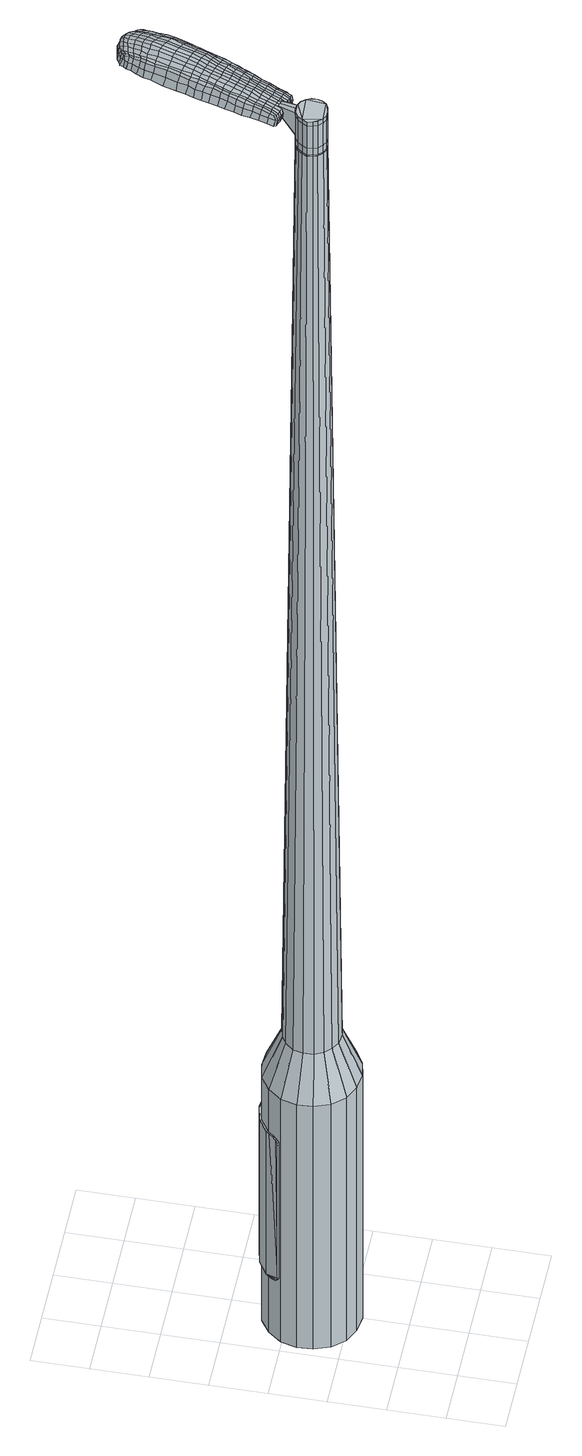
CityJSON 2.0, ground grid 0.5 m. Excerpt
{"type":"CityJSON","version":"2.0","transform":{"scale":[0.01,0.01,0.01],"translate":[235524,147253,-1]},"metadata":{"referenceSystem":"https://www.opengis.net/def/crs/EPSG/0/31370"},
"CityObjects":{
"object1":{"type":"GenericCityObject","attributes":{"cluster":423,"mean_distance_to_centroid":0.222,"new_centroid_x":235524.5,"new_centroid_y":147254.3,"mean_distance_to_camera":9.65,"H1":10.55,"H2":11.18,"Z_final":113.8,"cluster2":-1,"proj_x":235531.31,"proj_y":147256.39,"id_line":52568,"bearing_l":162.92,"distance":7.12,"orientation":"right","G_obj":72.92},"geometry":[{"type":"MultiSurface","lod":"2","boundaries":[[[0,1,2,3]],[[1,4,5,2]],[[4,6,7,5]],[[6,8,9,7]],[[8,10,11,9]],[[10,12,13,11]],[[12,14,15,13]],[[14,16,17,15]],[[16,18,19,17]],[[18,20,21,19]],[[20,22,23,21]],[[22,24,25,23]],[[24,26,27,25]],[[26,28,29,27]],[[28,30,31,29]],[[30,32,33,31]],[[32,34,35,33]],[[34,0,3,35]],[[36,37,38,39]],[[38,40,41,42]],[[41,43,42]],[[42,44,45,46]],[[45,47,46]],[[46,48,49,50]],[[49,51,50]],[[42,46,50,38]],[[50,52,39,38]],[[53,36,39]],[[2,5,7,35]],[[7,9,11,15]],[[11,13,15]],[[15,17,19,23]],[[19,21,23]],[[23,25,27,31]],[[27,29,31]],[[15,23,31,7]],[[31,33,35,7]],[[3,2,35]],[[1,0,54,55]],[[0,34,56,54]],[[34,32,57,56]],[[32,30,58,57]],[[30,28,59,58]],[[28,26,60,59]],[[26,24,61,60]],[[24,22,62,61]],[[22,20,63,62]],[[20,18,64,63]],[[18,16,65,64]],[[16,14,66,65]],[[14,12,67,66]],[[12,10,68,67]],[[10,8,69,68]],[[8,6,70,69]],[[6,4,71,70]],[[4,1,55,71]],[[55,54,72,73]],[[54,56,74,72]],[[56,57,75,74]],[[57,58,76,75]],[[58,59,77,76]],[[59,60,78,77]],[[60,61,79,78]],[[61,62,80,79]],[[62,63,81,80]],[[63,64,82,81]],[[64,65,83,82]],[[65,66,84,83]],[[66,67,85,84]],[[67,68,86,85]],[[68,69,87,86]],[[69,70,88,87]],[[70,71,89,88]],[[71,55,73,89]],[[90,91,92,93]],[[94,95,91,90]],[[96,97,95,94]],[[76,98,97,96]],[[77,99,98,76]],[[100,101,99,77]],[[79,102,101,100]],[[103,104,102,79]],[[105,106,104,103]],[[107,108,106,105]],[[83,109,108,107]],[[84,110,109,83]],[[111,112,110,84]],[[113,114,112,111]],[[115,116,114,113]],[[117,118,116,115]],[[89,119,118,117]],[[93,92,119,89]],[[120,121,122,123]],[[124,120,123,125]],[[126,124,125,127]],[[128,126,127,129]],[[130,128,129,131]],[[132,130,131,133]],[[134,132,133,135]],[[136,134,135,137]],[[138,136,137,139]],[[140,138,139,141]],[[142,140,141,143]],[[144,142,143,145]],[[146,144,145,147]],[[148,146,147,149]],[[150,148,149,151]],[[152,150,151,153]],[[73,72,90,93]],[[72,74,94,90]],[[74,75,96,94]],[[75,76,96]],[[78,100,77]],[[78,79,100]],[[80,103,79]],[[80,81,105,103]],[[81,82,107,105]],[[82,83,107]],[[85,111,84]],[[85,86,113,111]],[[86,87,115,113]],[[87,88,117,115]],[[88,89,117]],[[73,93,89]],[[154,155,92,91]],[[155,119,92]],[[156,118,119]],[[156,157,116,118]],[[157,158,114,116]],[[158,159,112,114]],[[159,110,112]],[[160,108,109]],[[160,161,106,108]],[[161,162,104,106]],[[162,102,104]],[[163,101,102]],[[163,99,101]],[[164,97,98]],[[164,165,95,97]],[[165,154,91,95]],[[39,52,152,166]],[[155,154,167,153]],[[53,39,166,121]],[[154,165,122,167]],[[36,53,121,120]],[[165,164,123,122]],[[37,36,120,124]],[[164,98,125,123]],[[38,37,124,126]],[[98,99,127,125]],[[40,38,126,128]],[[99,163,129,127]],[[41,40,128,130]],[[163,102,131,129]],[[43,41,130,132]],[[102,162,133,131]],[[42,43,132,134]],[[162,161,135,133]],[[44,42,134,136]],[[161,160,137,135]],[[45,44,136,138]],[[160,109,139,137]],[[47,45,138,140]],[[109,110,141,139]],[[46,47,140,142]],[[110,159,143,141]],[[48,46,142,144]],[[159,158,145,143]],[[49,48,144,146]],[[158,157,147,145]],[[51,49,146,148]],[[157,156,149,147]],[[50,51,148,150]],[[156,119,151,149]],[[52,50,150,152]],[[119,155,153,151]],[[152,153,168,169]],[[153,167,170,168]],[[167,122,171,170]],[[122,121,172,171]],[[121,166,173,172]],[[166,152,169,173]],[[174,175,176,177]],[[178,174,177,179]],[[174,178,180,181]],[[175,174,181,182]],[[183,184,185,186]],[[187,183,186,188]],[[183,187,189,190]],[[184,183,190,191]],[[192,193,194,195]],[[196,192,195,197]],[[192,196,198,199]],[[193,192,199,200]],[[201,202,203,204]],[[205,201,204,206]],[[201,205,207,208]],[[202,201,208,209]],[[210,211,212,213]],[[214,210,213,215]],[[210,214,216,217]],[[211,210,217,218]],[[219,220,221,222]],[[223,219,222,224]],[[219,223,225,226]],[[220,219,226,227]],[[228,229,230,231]],[[220,228,231,221]],[[228,220,227,232]],[[229,228,232,233]],[[234,235,236,237]],[[229,234,237,230]],[[234,229,233,238]],[[235,234,238,239]],[[240,178,179,241]],[[235,240,241,236]],[[240,235,239,242]],[[178,240,242,180]],[[243,244,245,246]],[[247,243,246,248]],[[243,247,249,250]],[[244,243,250,251]],[[252,253,254,255]],[[244,252,255,245]],[[252,244,251,256]],[[253,252,256,257]],[[258,259,260,261]],[[253,258,261,254]],[[258,253,257,262]],[[259,258,262,263]],[[264,265,266,267]],[[259,264,267,260]],[[264,259,263,268]],[[265,264,268,269]],[[270,175,182,271]],[[265,270,271,266]],[[270,265,269,272]],[[175,270,272,176]],[[273,274,275,276]],[[277,273,276,278]],[[273,277,279,280]],[[274,273,280,281]],[[282,283,284,285]],[[274,282,285,275]],[[282,274,281,286]],[[283,282,286,287]],[[288,289,290,291]],[[283,288,291,284]],[[288,283,287,292]],[[289,288,292,293]],[[294,187,188,295]],[[289,294,295,290]],[[294,289,293,296]],[[187,294,296,189]],[[297,298,299,300]],[[301,297,300,302]],[[297,301,303,304]],[[298,297,304,305]],[[306,307,308,309]],[[298,306,309,299]],[[306,298,305,310]],[[307,306,310,311]],[[312,313,314,315]],[[307,312,315,308]],[[312,307,311,316]],[[313,312,316,317]],[[318,319,320,321]],[[313,318,321,314]],[[318,313,317,322]],[[319,318,322,323]],[[324,184,191,325]],[[319,324,325,320]],[[324,319,323,326]],[[184,324,326,185]],[[327,213,212,328]],[[329,327,328,330]],[[327,329,331,332]],[[213,327,332,215]],[[333,329,330,334]],[[335,333,334,336]],[[333,335,337,338]],[[329,333,338,331]],[[339,335,336,340]],[[341,339,340,342]],[[339,341,343,344]],[[335,339,344,337]],[[345,341,342,346]],[[347,345,346,348]],[[345,347,349,350]],[[341,345,350,343]],[[351,347,348,352]],[[202,351,352,203]],[[351,202,209,353]],[[347,351,353,349]],[[354,355,200,199]],[[356,354,199,198]],[[354,356,357,358]],[[355,354,358,359]],[[360,361,359,358]],[[362,360,358,357]],[[360,362,363,364]],[[361,360,364,365]],[[366,367,365,364]],[[368,366,364,363]],[[366,368,369,370]],[[367,366,370,371]],[[372,373,371,370]],[[374,372,370,369]],[[372,374,207,205]],[[373,372,205,206]],[[375,376,377,378]],[[277,375,378,279]],[[375,277,278,379]],[[376,375,379,380]],[[381,196,197,382]],[[376,381,382,377]],[[381,376,380,383]],[[196,381,383,198]],[[384,385,386,387]],[[223,384,387,225]],[[384,223,224,388]],[[385,384,388,389]],[[390,391,392,393]],[[385,390,393,386]],[[390,385,389,394]],[[391,390,394,395]],[[396,193,200,397]],[[391,396,397,392]],[[396,391,395,398]],[[193,396,398,194]],[[399,400,401,402]],[[181,399,402,182]],[[399,181,180,403]],[[400,399,403,404]],[[405,406,407,408]],[[400,405,408,401]],[[405,400,404,409]],[[406,405,409,410]],[[411,204,203,412]],[[406,411,412,407]],[[411,406,410,413]],[[204,411,413,206]],[[414,415,416,417]],[[186,414,417,188]],[[414,186,185,418]],[[415,414,418,419]],[[420,208,207,421]],[[415,420,421,416]],[[420,415,419,422]],[[208,420,422,209]],[[423,424,425,426]],[[301,423,426,303]],[[423,301,302,427]],[[424,423,427,428]],[[429,214,215,430]],[[424,429,430,425]],[[429,424,428,431]],[[214,429,431,216]],[[432,433,434,435]],[[247,432,435,249]],[[432,247,248,436]],[[433,432,436,437]],[[438,439,440,441]],[[433,438,441,434]],[[438,433,437,442]],[[439,438,442,443]],[[444,211,218,445]],[[439,444,445,440]],[[444,439,443,446]],[[211,444,446,212]],[[447,448,437,436]],[[246,447,436,248]],[[447,246,245,449]],[[448,447,449,450]],[[451,452,443,442]],[[448,451,442,437]],[[451,448,450,453]],[[452,451,453,454]],[[455,328,212,446]],[[452,455,446,443]],[[455,452,454,456]],[[328,455,456,330]],[[457,458,459,460]],[[304,457,460,305]],[[457,304,303,426]],[[458,457,426,425]],[[461,332,331,462]],[[458,461,462,459]],[[461,458,425,430]],[[332,461,430,215]],[[463,464,450,449]],[[255,463,449,245]],[[463,255,254,465]],[[464,463,465,466]],[[467,468,454,453]],[[464,467,453,450]],[[467,464,466,469]],[[468,467,469,470]],[[471,334,330,456]],[[468,471,456,454]],[[471,468,470,472]],[[334,471,472,336]],[[473,474,475,476]],[[310,473,476,311]],[[473,310,305,460]],[[474,473,460,459]],[[477,338,337,478]],[[474,477,478,475]],[[477,474,459,462]],[[338,477,462,331]],[[479,480,466,465]],[[261,479,465,254]],[[479,261,260,481]],[[480,479,481,482]],[[483,484,470,469]],[[480,483,469,466]],[[483,480,482,485]],[[484,483,485,486]],[[487,340,336,472]],[[484,487,472,470]],[[487,484,486,488]],[[340,487,488,342]],[[489,490,491,492]],[[316,489,492,317]],[[489,316,311,476]],[[490,489,476,475]],[[493,344,343,494]],[[490,493,494,491]],[[493,490,475,478]],[[344,493,478,337]],[[495,496,482,481]],[[267,495,481,260]],[[495,267,266,497]],[[496,495,497,498]],[[499,500,486,485]],[[496,499,485,482]],[[499,496,498,501]],[[500,499,501,502]],[[503,346,342,488]],[[500,503,488,486]],[[503,500,502,504]],[[346,503,504,348]],[[505,506,507,508]],[[322,505,508,323]],[[505,322,317,492]],[[506,505,492,491]],[[509,350,349,510]],[[506,509,510,507]],[[509,506,491,494]],[[350,509,494,343]],[[511,512,498,497]],[[271,511,497,266]],[[511,271,182,402]],[[512,511,402,401]],[[513,514,502,501]],[[512,513,501,498]],[[513,512,401,408]],[[514,513,408,407]],[[515,352,348,504]],[[514,515,504,502]],[[515,514,407,412]],[[352,515,412,203]],[[516,517,419,418]],[[326,516,418,185]],[[516,326,323,508]],[[517,516,508,507]],[[518,353,209,422]],[[517,518,422,419]],[[518,517,507,510]],[[353,518,510,349]],[[519,520,380,379]],[[276,519,379,278]],[[519,276,275,521]],[[520,519,521,522]],[[523,356,198,383]],[[520,523,383,380]],[[523,520,522,524]],[[356,523,524,357]],[[525,526,527,528]],[[226,525,528,227]],[[525,226,225,387]],[[526,525,387,386]],[[529,530,531,532]],[[526,529,532,527]],[[529,526,386,393]],[[530,529,393,392]],[[533,355,359,534]],[[530,533,534,531]],[[533,530,392,397]],[[355,533,397,200]],[[535,536,522,521]],[[285,535,521,275]],[[535,285,284,537]],[[536,535,537,538]],[[539,362,357,524]],[[536,539,524,522]],[[539,536,538,540]],[[362,539,540,363]],[[541,542,543,544]],[[232,541,544,233]],[[541,232,227,528]],[[542,541,528,527]],[[545,546,547,548]],[[542,545,548,543]],[[545,542,527,532]],[[546,545,532,531]],[[549,361,365,550]],[[546,549,550,547]],[[549,546,531,534]],[[361,549,534,359]],[[551,552,538,537]],[[291,551,537,284]],[[551,291,290,553]],[[552,551,553,554]],[[555,368,363,540]],[[552,555,540,538]],[[555,552,554,556]],[[368,555,556,369]],[[557,558,559,560]],[[238,557,560,239]],[[557,238,233,544]],[[558,557,544,543]],[[561,562,563,564]],[[558,561,564,559]],[[561,558,543,548]],[[562,561,548,547]],[[565,367,371,566]],[[562,565,566,563]],[[565,562,547,550]],[[367,565,550,365]],[[567,568,554,553]],[[295,567,553,290]],[[567,295,188,417]],[[568,567,417,416]],[[569,374,369,556]],[[568,569,556,554]],[[569,568,416,421]],[[374,569,421,207]],[[570,571,404,403]],[[242,570,403,180]],[[570,242,239,560]],[[571,570,560,559]],[[572,573,410,409]],[[571,572,409,404]],[[572,571,559,564]],[[573,572,564,563]],[[574,373,206,413]],[[573,574,413,410]],[[574,573,563,566]],[[373,574,566,371]],[[575,576,577,578]],[[578,577,579,580]],[[581,579,577,582]],[[582,577,576,583]],[[584,585,586,587]],[[587,586,588,589]],[[590,588,586,591]],[[591,586,585,592]],[[593,594,595,596]],[[596,595,597,598]],[[599,597,595,600]],[[600,595,594,601]],[[602,603,604,605]],[[605,604,606,607]],[[608,606,604,609]],[[609,604,603,610]],[[611,612,613,614]],[[614,613,615,616]],[[617,615,613,618]],[[618,613,612,619]],[[620,621,622,623]],[[623,622,624,625]],[[626,624,622,627]],[[627,622,621,628]],[[629,630,631,632]],[[632,631,621,620]],[[628,621,631,633]],[[633,631,630,634]],[[635,636,637,638]],[[638,637,630,629]],[[634,630,637,639]],[[639,637,636,640]],[[580,579,641,642]],[[642,641,636,635]],[[640,636,641,643]],[[643,641,579,581]],[[644,645,646,647]],[[647,646,648,649]],[[650,648,646,651]],[[651,646,645,652]],[[653,654,655,656]],[[656,655,645,644]],[[652,645,655,657]],[[657,655,654,658]],[[659,660,661,662]],[[662,661,654,653]],[[658,654,661,663]],[[663,661,660,664]],[[665,666,667,668]],[[668,667,660,659]],[[664,660,667,669]],[[669,667,666,670]],[[583,576,671,672]],[[672,671,666,665]],[[670,666,671,673]],[[673,671,576,575]],[[674,675,676,677]],[[677,676,678,679]],[[680,678,676,681]],[[681,676,675,682]],[[683,684,685,686]],[[686,685,675,674]],[[682,675,685,687]],[[687,685,684,688]],[[689,690,691,692]],[[692,691,684,683]],[[688,684,691,693]],[[693,691,690,694]],[[589,588,695,696]],[[696,695,690,689]],[[694,690,695,697]],[[697,695,588,590]],[[698,699,700,701]],[[701,700,702,703]],[[704,702,700,705]],[[705,700,699,706]],[[707,708,709,710]],[[710,709,699,698]],[[706,699,709,711]],[[711,709,708,712]],[[713,714,715,716]],[[716,715,708,707]],[[712,708,715,717]],[[717,715,714,718]],[[719,720,721,722]],[[722,721,714,713]],[[718,714,721,723]],[[723,721,720,724]],[[592,585,725,726]],[[726,725,720,719]],[[724,720,725,727]],[[727,725,585,584]],[[611,614,728,729]],[[729,728,730,731]],[[732,730,728,172]],[[172,728,614,616]],[[731,730,733,734]],[[734,733,735,736]],[[737,735,733,738]],[[738,733,730,732]],[[736,735,739,740]],[[740,739,741,742]],[[743,741,739,744]],[[744,739,735,737]],[[742,741,745,746]],[[746,745,747,748]],[[749,747,745,750]],[[750,745,741,743]],[[748,747,751,752]],[[752,751,603,602]],[[610,603,751,753]],[[753,751,747,749]],[[601,754,755,600]],[[600,755,756,599]],[[757,756,755,758]],[[758,755,754,759]],[[759,760,761,758]],[[758,761,762,757]],[[763,762,761,764]],[[764,761,760,765]],[[765,766,767,764]],[[764,767,768,763]],[[769,768,767,770]],[[770,767,766,771]],[[771,772,773,770]],[[770,773,774,769]],[[608,774,773,606]],[[606,773,772,607]],[[775,776,777,778]],[[778,777,678,680]],[[679,678,777,779]],[[779,777,776,780]],[[598,597,781,782]],[[782,781,776,775]],[[780,776,781,783]],[[783,781,597,599]],[[784,785,786,787]],[[787,786,624,626]],[[625,624,786,788]],[[788,786,785,789]],[[790,791,792,793]],[[793,792,785,784]],[[789,785,792,794]],[[794,792,791,795]],[[601,594,796,797]],[[797,796,791,790]],[[795,791,796,798]],[[798,796,594,593]],[[799,800,801,802]],[[802,801,582,583]],[[581,582,801,803]],[[803,801,800,804]],[[805,806,807,808]],[[808,807,800,799]],[[804,800,807,809]],[[809,807,806,810]],[[602,605,811,812]],[[812,811,806,805]],[[810,806,811,813]],[[813,811,605,607]],[[814,815,816,817]],[[817,816,587,589]],[[584,587,816,818]],[[818,816,815,819]],[[608,609,820,821]],[[821,820,815,814]],[[819,815,820,822]],[[822,820,609,610]],[[823,824,702,825]],[[825,702,704]],[[703,702,826]],[[826,702,824,827]],[[616,615,828,829]],[[829,828,824,823]],[[827,824,828,830]],[[830,828,615,617]],[[831,832,833,650]],[[833,648,650]],[[649,648,833,834]],[[834,833,832,835]],[[836,837,838,839]],[[839,838,832,831]],[[835,832,838,840]],[[840,838,837,841]],[[619,612,842,843]],[[843,842,837,836]],[[841,837,842,844]],[[844,842,612,611]],[[835,845,846,834]],[[834,846,647,649]],[[644,647,846,847]],[[847,846,845,848]],[[841,849,850,840]],[[840,850,845,835]],[[848,845,850,851]],[[851,850,849,852]],[[611,729,853,844]],[[844,853,849,841]],[[852,849,853,854]],[[854,853,729,731]],[[855,856,857,858]],[[858,857,705,706]],[[704,705,857,825]],[[825,857,856,823]],[[732,172,859,860]],[[860,859,856,855]],[[823,856,859,829]],[[829,859,172,616]],[[848,861,862,847]],[[847,862,656,644]],[[653,656,862,863]],[[863,862,861,864]],[[852,865,866,851]],[[851,866,861,848]],[[864,861,866,867]],[[867,866,865,868]],[[731,734,869,854]],[[854,869,865,852]],[[868,865,869,870]],[[870,869,734,736]],[[871,872,873,874]],[[874,873,711,712]],[[706,711,873,858]],[[858,873,872,855]],[[737,738,875,876]],[[876,875,872,871]],[[855,872,875,860]],[[860,875,738,732]],[[864,877,878,863]],[[863,878,662,653]],[[659,662,878,879]],[[879,878,877,880]],[[868,881,882,867]],[[867,882,877,864]],[[880,877,882,883]],[[883,882,881,884]],[[736,740,885,870]],[[870,885,881,868]],[[884,881,885,886]],[[886,885,740,742]],[[887,888,889,890]],[[890,889,717,718]],[[712,717,889,874]],[[874,889,888,871]],[[743,744,891,892]],[[892,891,888,887]],[[871,888,891,876]],[[876,891,744,737]],[[880,893,894,879]],[[879,894,668,659]],[[665,668,894,895]],[[895,894,893,896]],[[884,897,898,883]],[[883,898,893,880]],[[896,893,898,899]],[[899,898,897,900]],[[742,746,901,886]],[[886,901,897,884]],[[900,897,901,902]],[[902,901,746,748]],[[903,904,905,906]],[[906,905,723,724]],[[718,723,905,890]],[[890,905,904,887]],[[749,750,907,908]],[[908,907,904,903]],[[887,904,907,892]],[[892,907,750,743]],[[896,909,910,895]],[[895,910,672,665]],[[583,672,910,802]],[[802,910,909,799]],[[900,911,912,899]],[[899,912,909,896]],[[799,909,912,808]],[[808,912,911,805]],[[748,752,913,902]],[[902,913,911,900]],[[805,911,913,812]],[[812,913,752,602]],[[819,914,915,818]],[[818,915,727,584]],[[724,727,915,906]],[[906,915,914,903]],[[610,753,916,822]],[[822,916,914,819]],[[903,914,916,908]],[[908,916,753,749]],[[780,917,918,779]],[[779,918,677,679]],[[674,677,918,919]],[[919,918,917,920]],[[599,756,921,783]],[[783,921,917,780]],[[920,917,921,922]],[[922,921,756,757]],[[923,924,925,926]],[[926,925,627,628]],[[626,627,925,787]],[[787,925,924,784]],[[927,928,929,930]],[[930,929,924,923]],[[784,924,929,793]],[[793,929,928,790]],[[759,754,931,932]],[[932,931,928,927]],[[790,928,931,797]],[[797,931,754,601]],[[920,933,934,919]],[[919,934,686,674]],[[683,686,934,935]],[[935,934,933,936]],[[757,762,937,922]],[[922,937,933,920]],[[936,933,937,938]],[[938,937,762,763]],[[939,940,941,942]],[[942,941,633,634]],[[628,633,941,926]],[[926,941,940,923]],[[943,944,945,946]],[[946,945,940,939]],[[923,940,945,930]],[[930,945,944,927]],[[765,760,947,948]],[[948,947,944,943]],[[927,944,947,932]],[[932,947,760,759]],[[936,949,950,935]],[[935,950,692,683]],[[689,692,950,951]],[[951,950,949,952]],[[763,768,953,938]],[[938,953,949,936]],[[952,949,953,954]],[[954,953,768,769]],[[955,956,957,958]],[[958,957,639,640]],[[634,639,957,942]],[[942,957,956,939]],[[959,960,961,962]],[[962,961,956,955]],[[939,956,961,946]],[[946,961,960,943]],[[771,766,963,964]],[[964,963,960,959]],[[943,960,963,948]],[[948,963,766,765]],[[952,965,966,951]],[[951,966,696,689]],[[589,696,966,817]],[[817,966,965,814]],[[769,774,967,954]],[[954,967,965,952]],[[814,965,967,821]],[[821,967,774,608]],[[804,968,969,803]],[[803,969,643,581]],[[640,643,969,958]],[[958,969,968,955]],[[810,970,971,809]],[[809,971,968,804]],[[955,968,971,962]],[[962,971,970,959]],[[607,772,972,813]],[[813,972,970,810]],[[959,970,972,964]],[[964,972,772,771]],[[575,578,177,176]],[[578,580,179,177]],[[590,591,190,189]],[[591,592,191,190]],[[593,596,195,194]],[[596,598,197,195]],[[617,618,217,216]],[[618,619,218,217]],[[620,623,222,221]],[[623,625,224,222]],[[629,632,231,230]],[[632,620,221,231]],[[635,638,237,236]],[[638,629,230,237]],[[580,642,241,179]],[[642,635,236,241]],[[650,651,250,249]],[[651,652,251,250]],[[652,657,256,251]],[[657,658,257,256]],[[658,663,262,257]],[[663,664,263,262]],[[664,669,268,263]],[[669,670,269,268]],[[670,673,272,269]],[[673,575,176,272]],[[680,681,280,279]],[[681,682,281,280]],[[682,687,286,281]],[[687,688,287,286]],[[688,693,292,287]],[[693,694,293,292]],[[694,697,296,293]],[[697,590,189,296]],[[698,701,300,299]],[[701,703,302,300]],[[707,710,309,308]],[[710,698,299,309]],[[713,716,315,314]],[[716,707,308,315]],[[719,722,321,320]],[[722,713,314,321]],[[592,726,325,191]],[[726,719,320,325]],[[775,778,378,377]],[[778,680,279,378]],[[598,782,382,197]],[[782,775,377,382]],[[625,788,388,224]],[[788,789,389,388]],[[789,794,394,389]],[[794,795,395,394]],[[795,798,398,395]],[[798,593,194,398]],[[703,826,427,302]],[[826,827,428,427]],[[827,830,431,428]],[[830,617,216,431]],[[831,650,435,434]],[[650,249,435]],[[836,839,441,440]],[[839,831,434,441]],[[619,843,445,218]],[[843,836,440,445]],[[973,974,975,976]],[[977,978,976,975]],[[979,980,981,982]],[[983,984,985,986]],[[974,987,988,975]],[[989,977,975,988]],[[990,979,982,991]],[[992,993,984,983]],[[987,994,995,988]],[[995,996,989,988]],[[997,990,991,998]],[[999,993,992,1000]],[[994,1001,1002,995]],[[1002,1003,996,995]],[[1004,997,998,1005]],[[1006,999,1000,1007]],[[1008,1009,1010,1011]],[[1012,1013,1009,1008]],[[1012,1014,1015,1013]],[[1014,1016,1017,1015]],[[1018,1019,1020,1021]],[[1022,1023,1019,1018]],[[1024,1025,1023,1022]],[[1026,1027,1025,1024]],[[1021,1010,1009,1018]],[[1018,1009,1013,1022]],[[1013,1015,1024,1022]],[[1015,1017,1026,1024]],[[982,981,978,977]],[[991,982,977,989]],[[996,998,991,989]],[[1003,1005,998,996]],[[983,986,980,979]],[[992,983,979,990]],[[1000,992,990,997]],[[1007,1000,997,1004]],[[984,1008,1011,985]],[[993,1012,1008,984]],[[1014,1012,993,999]],[[1016,1014,999,1006]],[[1028,1029,1030,1031]],[[1030,1032,1033,1034]],[[1030,1034,1035,1036]],[[1030,1036,1031]],[[1037,1028,1031,1038]],[[1039,1038,1031,1040]],[[1041,1040,1031]],[[1042,1030,1029,1043]],[[1044,1042,1043,1045]],[[1046,1044,1045,1047]],[[1048,1046,1047,1049]],[[1050,1048,1049,1051]],[[1051,1052,1053,1054]],[[1051,1054,1055,1056]],[[1051,1056,1057,1058]],[[1057,1059,1060,1061]],[[1057,1061,1062,1063]],[[1057,1063,1058]],[[1051,1058,1050]],[[1064,1065,1029,1028]],[[1066,1067,1032,1030]],[[1068,1069,1041,1031]],[[1065,1070,1043,1029]],[[1071,1066,1030,1042]],[[1070,1072,1045,1043]],[[1073,1071,1042,1044]],[[1072,1074,1047,1045]],[[1075,1073,1044,1046]],[[1074,1076,1049,1047]],[[1077,1075,1046,1048]],[[1076,1078,1051,1049]],[[1079,1077,1048,1050]],[[1078,1080,1052,1051]],[[1081,1082,1059,1057]],[[1083,1079,1050,1058]],[[1053,1052,1080,1084]],[[1054,1053,1084,1085]],[[1055,1054,1085,1086]],[[1056,1055,1086,1087]],[[1057,1056,1087,1081]],[[1088,1064,1028,1037]],[[1089,1088,1037,1038]],[[1090,1089,1038,1039]],[[1091,1090,1039,1040]],[[1069,1091,1040,1041]],[[1033,1032,1067,1092]],[[1060,1059,1082,1093]],[[1034,1033,1092,1094]],[[1035,1034,1094,1095]],[[1036,1035,1095,1096]],[[1031,1036,1096,1068]],[[1061,1060,1093,1097]],[[1062,1061,1097,1098]],[[1063,1062,1098,1099]],[[1058,1063,1099,1083]]]}]}
},
"vertices":[
[61,173,384],[74,166,384],[74,166,96],[61,173,96],[84,155,384],[84,155,96],[90,142,384],[90,142,96],[91,127,384],[91,127,96],[86,113,384],[86,113,96],[78,101,384],[78,101,96],[65,93,384],[65,93,96],[51,90,384],[51,90,96],[36,92,384],[36,92,96],[23,98,384],[23,98,96],[13,109,384],[13,109,96],[8,123,384],[8,123,96],[7,137,384],[7,137,96],[11,151,384],[11,151,96],[20,163,384],[20,163,96],[32,171,384],[32,171,96],[47,174,384],[47,174,96],[44,145,1524],[40,142,1524],[37,138,1524],[53,145,1524],[35,134,1524],[36,129,1524],[41,121,1524],[37,125,1524],[45,119,1524],[49,119,1524],[58,122,1524],[54,120,1524],[61,126,1524],[62,130,1524],[60,139,1524],[62,135,1524],[57,143,1524],[48,146,1524],[56,156,429],[64,152,429],[47,157,429],[39,155,429],[32,151,429],[26,144,429],[24,135,429],[24,126,429],[28,118,429],[34,112,429],[41,108,429],[50,107,429],[59,109,429],[66,114,429],[71,121,429],[74,129,429],[73,138,429],[70,146,429],[53,145,1483],[57,143,1483],[48,146,1483],[44,145,1483],[40,142,1483],[37,138,1483],[35,134,1483],[36,129,1483],[37,125,1483],[41,121,1483],[45,119,1483],[49,119,1483],[54,120,1483],[58,122,1483],[61,126,1483],[62,130,1483],[62,135,1483],[60,139,1483],[53,144,1483],[53,144,1485],[57,142,1485],[57,142,1483],[48,145,1483],[48,145,1485],[44,144,1483],[44,144,1485],[40,142,1485],[37,138,1485],[36,134,1483],[36,134,1485],[36,129,1485],[38,125,1483],[38,125,1485],[41,122,1483],[41,122,1485],[45,120,1483],[45,120,1485],[49,119,1485],[54,120,1485],[58,123,1483],[58,123,1485],[60,126,1483],[60,126,1485],[62,131,1483],[62,131,1485],[61,135,1483],[61,135,1485],[60,139,1485],[44,145,1519],[48,146,1519],[48,146,1493],[44,145,1493],[40,142,1519],[40,142,1493],[37,138,1519],[37,138,1493],[35,134,1519],[35,134,1493],[36,129,1519],[36,129,1493],[37,125,1519],[37,125,1493],[41,121,1519],[41,121,1493],[45,119,1519],[45,119,1493],[49,119,1519],[49,119,1493],[54,120,1519],[54,120,1493],[58,122,1519],[58,122,1493],[61,126,1519],[61,126,1493],[62,130,1519],[62,130,1493],[62,135,1519],[62,135,1493],[60,139,1519],[60,139,1493],[57,143,1519],[57,143,1493],[53,145,1485],[57,143,1485],[62,135,1485],[62,130,1485],[61,126,1485],[58,122,1485],[45,119,1485],[41,121,1485],[37,125,1485],[35,134,1485],[44,145,1485],[48,146,1485],[53,145,1519],[53,145,1493],[61,162,1513],[61,162,1518],[58,163,1513],[55,164,1513],[55,164,1518],[58,163,1518],[99,228,1519],[96,221,1518],[98,222,1509],[101,229,1510],[101,236,1519],[103,237,1510],[100,236,1526],[97,227,1525],[94,221,1525],[62,239,1519],[60,233,1518],[61,231,1525],[63,238,1525],[64,248,1519],[65,246,1526],[63,249,1510],[61,241,1510],[59,234,1509],[100,304,1519],[104,303,1519],[104,304,1513],[100,305,1513],[96,305,1519],[96,305,1513],[96,303,1524],[100,303,1524],[103,302,1524],[78,234,1530],[76,227,1529],[79,226,1529],[82,233,1530],[81,242,1531],[84,241,1531],[77,243,1530],[75,235,1530],[73,228,1529],[55,156,1512],[58,156,1512],[58,157,1517],[55,158,1517],[52,157,1512],[53,158,1517],[52,158,1506],[55,157,1506],[58,156,1506],[115,285,1519],[114,282,1519],[116,282,1512],[116,285,1512],[115,287,1518],[116,288,1512],[114,287,1522],[113,285,1523],[113,282,1524],[113,277,1519],[112,271,1519],[114,272,1512],[115,278,1512],[112,277,1524],[111,271,1525],[111,266,1519],[108,258,1519],[110,259,1511],[112,266,1511],[109,265,1526],[107,258,1526],[105,247,1519],[107,248,1510],[103,247,1526],[73,159,1513],[76,166,1513],[74,165,1518],[72,158,1517],[71,153,1512],[70,155,1516],[72,154,1506],[74,159,1507],[77,166,1507],[78,173,1514],[81,180,1515],[79,179,1520],[77,172,1519],[80,173,1507],[82,180,1507],[84,187,1515],[86,194,1516],[85,193,1522],[82,186,1521],[85,187,1508],[88,194,1508],[89,201,1517],[91,208,1517],[90,207,1524],[87,200,1523],[91,201,1508],[93,208,1509],[94,214,1518],[92,214,1524],[96,215,1509],[81,296,1519],[79,293,1519],[81,292,1524],[82,296,1523],[82,298,1518],[83,297,1522],[81,300,1512],[80,297,1512],[78,294,1512],[78,289,1519],[75,283,1519],[77,282,1525],[79,288,1524],[77,290,1512],[74,285,1512],[73,278,1519],[71,270,1519],[72,269,1526],[74,277,1526],[72,279,1511],[70,272,1511],[68,259,1519],[69,258,1526],[66,261,1510],[44,168,1513],[46,175,1513],[45,176,1507],[43,169,1507],[43,162,1512],[42,163,1506],[44,163,1516],[45,167,1517],[47,174,1518],[48,182,1514],[49,190,1515],[48,191,1507],[47,184,1507],[49,181,1519],[50,189,1520],[51,197,1515],[53,204,1516],[52,206,1508],[50,198,1508],[52,196,1521],[54,203,1522],[55,211,1517],[57,219,1517],[55,220,1509],[54,213,1508],[56,210,1523],[58,217,1524],[58,226,1518],[57,227,1509],[59,224,1524],[57,163,1519],[59,162,1519],[59,170,1520],[62,169,1520],[56,171,1520],[54,164,1519],[61,177,1522],[64,176,1522],[64,184,1523],[66,183,1523],[61,185,1523],[58,178,1521],[66,191,1524],[68,190,1524],[68,198,1525],[71,197,1525],[65,199,1525],[63,192,1524],[70,205,1526],[73,204,1526],[72,212,1527],[75,212,1527],[69,213,1527],[67,206,1526],[74,220,1528],[77,219,1528],[71,221,1528],[99,300,1527],[102,299,1527],[95,300,1526],[93,296,1527],[97,296,1528],[101,295,1528],[96,290,1529],[99,288,1529],[92,290,1528],[89,283,1530],[93,283,1530],[97,282,1530],[91,276,1531],[95,275,1531],[87,276,1530],[85,268,1531],[89,267,1531],[92,266,1531],[85,255,1531],[88,254,1531],[81,256,1531],[84,300,1518],[86,302,1519],[86,303,1513],[83,301,1513],[84,299,1523],[87,300,1523],[91,303,1519],[91,304,1513],[91,302,1524],[115,290,1518],[114,292,1518],[113,291,1523],[113,289,1523],[116,290,1513],[115,293,1513],[112,296,1519],[110,299,1519],[109,297,1524],[111,294,1523],[113,296,1513],[110,300,1513],[107,301,1519],[106,300,1524],[107,302,1513],[95,228,1528],[94,228,1528],[91,222,1528],[93,221,1527],[98,236,1528],[96,237,1529],[91,229,1529],[88,230,1530],[86,224,1529],[89,223,1528],[94,238,1529],[91,239,1530],[85,232,1530],[83,225,1529],[88,240,1531],[64,237,1528],[67,237,1529],[69,245,1529],[67,246,1528],[63,230,1527],[65,230,1528],[71,236,1529],[73,244,1530],[69,229,1528],[44,160,1512],[45,159,1512],[46,160,1517],[44,161,1517],[43,161,1506],[45,160,1506],[49,158,1512],[49,159,1517],[48,159,1506],[69,152,1512],[67,153,1512],[68,153,1506],[70,153,1506],[69,153,1517],[67,154,1517],[65,153,1512],[63,154,1512],[63,155,1506],[66,154,1506],[65,154,1517],[63,155,1517],[60,155,1512],[61,156,1506],[60,156,1517],[70,158,1519],[69,159,1519],[73,166,1520],[71,166,1520],[67,160,1519],[64,160,1519],[69,167,1520],[67,167,1520],[62,161,1519],[64,168,1520],[46,166,1519],[48,166,1519],[50,173,1520],[48,173,1520],[51,165,1519],[53,172,1520],[76,173,1521],[74,173,1521],[78,180,1522],[76,180,1522],[72,174,1521],[69,175,1521],[74,181,1522],[71,182,1523],[66,175,1522],[69,182,1523],[50,181,1521],[52,180,1521],[54,187,1522],[52,188,1522],[55,179,1521],[57,186,1522],[81,187,1523],[79,187,1523],[83,194,1524],[81,194,1524],[76,188,1523],[74,189,1524],[79,195,1525],[76,196,1525],[71,189,1524],[73,197,1525],[54,195,1523],[56,194,1523],[57,202,1524],[55,202,1524],[59,193,1524],[61,200,1525],[86,200,1525],[84,201,1525],[88,207,1526],[86,208,1526],[81,202,1526],[78,203,1526],[84,209,1527],[81,210,1527],[76,204,1526],[78,211,1527],[57,209,1525],[59,209,1525],[61,216,1526],[59,216,1526],[63,208,1526],[65,215,1527],[91,214,1527],[89,215,1527],[86,216,1527],[83,217,1528],[80,218,1528],[61,223,1527],[63,223,1527],[67,222,1528],[83,296,1525],[86,298,1525],[82,293,1526],[84,294,1526],[90,299,1526],[89,295,1527],[113,286,1525],[112,289,1525],[111,285,1526],[112,283,1525],[110,292,1525],[108,295,1526],[107,291,1527],[109,288,1526],[106,297,1526],[104,293,1527],[80,288,1526],[83,289,1527],[78,282,1527],[80,283,1528],[87,290,1528],[85,283,1529],[111,278,1526],[110,280,1527],[108,274,1528],[109,272,1527],[108,282,1527],[106,285,1528],[104,278,1529],[106,276,1528],[103,287,1528],[100,280,1530],[76,277,1528],[78,277,1529],[73,269,1528],[76,269,1529],[82,277,1529],[80,268,1530],[108,266,1528],[106,268,1528],[104,260,1529],[106,258,1528],[104,269,1529],[101,271,1530],[99,263,1530],[102,261,1530],[98,273,1530],[96,264,1531],[70,257,1529],[72,257,1529],[77,256,1530],[102,247,1528],[100,248,1529],[98,250,1530],[95,251,1530],[92,252,1531],[96,223,1509],[94,222,1518],[97,229,1518],[99,229,1509],[100,237,1519],[101,238,1510],[98,236,1525],[95,228,1525],[93,221,1525],[63,231,1525],[62,232,1518],[64,239,1518],[65,238,1525],[66,247,1519],[67,246,1525],[65,249,1510],[63,241,1509],[61,234,1509],[103,302,1513],[103,301,1519],[100,302,1519],[100,303,1513],[96,302,1519],[96,303,1513],[96,301,1524],[99,301,1524],[102,300,1524],[80,226,1528],[77,227,1528],[79,234,1529],[82,233,1529],[81,243,1529],[84,242,1529],[78,243,1529],[75,235,1529],[73,228,1528],[58,159,1516],[58,158,1512],[56,159,1512],[56,159,1516],[53,159,1512],[53,160,1516],[53,160,1506],[56,159,1506],[59,159,1506],[114,282,1512],[112,282,1519],[113,285,1518],[114,285,1512],[113,287,1518],[114,287,1512],[112,287,1522],[112,285,1523],[111,282,1523],[112,272,1512],[110,272,1519],[111,277,1519],[113,278,1512],[110,277,1524],[109,272,1525],[108,259,1511],[107,259,1519],[109,266,1519],[110,267,1511],[107,266,1525],[105,258,1526],[103,248,1519],[105,249,1510],[102,247,1526],[73,166,1518],[74,167,1513],[71,160,1513],[70,159,1517],[69,155,1512],[69,156,1515],[70,155,1506],[72,160,1506],[75,167,1507],[78,180,1520],[79,181,1514],[76,174,1514],[75,173,1519],[78,174,1507],[81,181,1507],[83,194,1522],[84,195,1516],[82,188,1515],[80,187,1521],[83,188,1508],[86,195,1508],[88,208,1523],[89,208,1517],[87,201,1516],[85,201,1522],[89,202,1508],[91,209,1508],[92,215,1517],[90,215,1524],[94,216,1509],[82,292,1523],[81,292,1519],[83,295,1518],[84,294,1523],[84,297,1518],[84,296,1522],[83,298,1512],[82,296,1512],[80,294,1512],[78,282,1525],[77,283,1519],[79,288,1519],[80,287,1524],[78,289,1512],[76,284,1512],[74,268,1526],[73,270,1519],[75,277,1519],[76,276,1525],[74,279,1511],[72,271,1511],[69,259,1519],[71,257,1526],[68,260,1510],[47,176,1507],[48,175,1513],[46,167,1513],[45,169,1506],[45,162,1512],[44,164,1506],[46,163,1515],[47,167,1517],[49,174,1518],[50,191,1507],[51,189,1514],[50,182,1514],[49,183,1507],[50,181,1519],[52,188,1520],[54,205,1508],[55,204,1516],[53,197,1515],[52,198,1508],[54,195,1521],[56,203,1522],[57,220,1508],[58,218,1517],[57,211,1516],[56,213,1508],[58,210,1522],[60,217,1523],[60,225,1517],[59,227,1509],[61,224,1524],[57,164,1518],[60,163,1518],[59,170,1519],[62,170,1519],[57,171,1519],[62,177,1520],[64,177,1520],[64,185,1521],[66,184,1521],[61,186,1521],[59,178,1520],[66,192,1523],[69,191,1523],[68,199,1524],[71,198,1524],[65,200,1524],[63,193,1523],[70,206,1525],[73,205,1525],[72,213,1526],[75,212,1526],[69,214,1526],[67,207,1525],[74,220,1527],[77,219,1527],[71,221,1527],[102,298,1526],[99,299,1526],[95,299,1525],[94,295,1526],[97,295,1526],[101,294,1526],[99,288,1528],[96,289,1528],[92,289,1527],[90,283,1528],[93,282,1529],[97,281,1529],[95,274,1530],[91,275,1530],[88,276,1529],[85,268,1530],[89,267,1530],[92,266,1530],[88,254,1530],[85,255,1530],[81,256,1530],[86,301,1513],[87,300,1518],[85,298,1518],[84,299,1512],[85,297,1523],[87,298,1523],[91,301,1519],[91,302,1513],[91,300,1523],[111,290,1523],[112,291,1518],[113,289,1518],[112,288,1523],[114,289,1512],[113,292,1512],[108,296,1523],[108,297,1519],[110,294,1519],[110,293,1523],[111,295,1513],[109,298,1513],[106,300,1519],[105,298,1524],[106,300,1513],[91,222,1527],[93,229,1527],[94,228,1527],[92,222,1526],[97,236,1527],[96,237,1528],[85,224,1528],[88,231,1528],[91,230,1528],[88,223,1527],[93,238,1528],[90,239,1529],[85,232,1529],[82,225,1528],[87,241,1529],[70,245,1528],[67,237,1527],[66,237,1527],[68,246,1527],[64,230,1526],[66,230,1527],[71,236,1528],[74,244,1528],[69,229,1527],[47,162,1516],[46,162,1512],[46,162,1516],[44,163,1506],[46,163,1506],[49,161,1512],[50,161,1516],[49,162,1506],[69,155,1506],[68,155,1512],[69,154,1512],[68,155,1516],[68,156,1516],[64,157,1506],[63,156,1512],[66,155,1512],[67,156,1506],[66,156,1516],[63,157,1516],[61,157,1512],[61,158,1506],[61,158,1516],[69,160,1518],[70,160,1518],[72,166,1519],[71,167,1519],[65,161,1518],[67,161,1518],[69,167,1519],[67,168,1519],[62,162,1518],[64,169,1519],[50,173,1519],[48,166,1518],[47,167,1518],[49,174,1519],[51,165,1518],[53,172,1519],[74,174,1520],[75,173,1520],[77,180,1521],[76,181,1521],[69,175,1520],[72,174,1520],[74,181,1521],[71,182,1521],[67,176,1520],[69,183,1521],[54,188,1521],[52,180,1520],[51,181,1520],[53,188,1521],[55,179,1520],[57,187,1521],[79,188,1522],[80,187,1522],[82,194,1523],[81,195,1523],[74,189,1522],[76,188,1522],[79,195,1523],[76,196,1524],[71,190,1523],[73,197,1524],[58,202,1523],[56,195,1522],[55,195,1522],[57,202,1523],[59,194,1522],[61,201,1523],[84,202,1524],[84,201,1524],[87,208,1525],[86,209,1525],[78,203,1525],[81,202,1524],[84,209,1525],[81,210,1526],[76,204,1525],[78,211,1526],[62,216,1525],[60,209,1524],[59,209,1524],[60,216,1525],[63,208,1524],[65,215,1525],[88,215,1526],[89,215,1526],[83,217,1527],[86,216,1526],[80,218,1527],[64,223,1526],[62,223,1526],[67,222,1526],[87,296,1524],[84,295,1524],[83,292,1525],[85,293,1525],[91,298,1525],[89,294,1525],[110,285,1525],[110,288,1524],[111,286,1524],[110,283,1525],[106,290,1526],[107,294,1525],[109,291,1524],[108,287,1525],[105,296,1525],[104,292,1526],[83,288,1526],[81,287,1526],[79,282,1526],[81,282,1527],[87,289,1526],[85,283,1527],[107,274,1527],[109,280,1526],[109,278,1526],[108,272,1526],[103,278,1528],[105,284,1527],[107,282,1526],[105,276,1527],[102,286,1527],[100,280,1528],[79,276,1527],[77,276,1527],[75,268,1527],[77,268,1528],[83,276,1528],[81,268,1529],[103,260,1528],[105,268,1527],[106,266,1527],[104,259,1527],[98,263,1529],[101,271,1529],[103,269,1528],[101,261,1528],[98,273,1529],[95,264,1530],[73,257,1528],[71,257,1528],[77,256,1529],[100,248,1528],[101,248,1528],[94,251,1529],[97,250,1529],[91,253,1530],[70,155,1508],[64,157,1508],[74,188,1509],[82,185,1509],[81,208,1510],[90,206,1510],[94,246,1512],[103,243,1512],[97,226,1511],[88,228,1511],[99,263,1513],[103,276,1514],[111,273,1514],[108,260,1513],[57,159,1508],[67,190,1509],[73,211,1510],[85,248,1512],[80,231,1511],[90,266,1513],[94,279,1514],[51,161,1508],[59,192,1509],[65,213,1510],[76,251,1512],[71,234,1511],[86,281,1514],[81,268,1513],[44,163,1508],[52,195,1509],[57,216,1510],[67,254,1512],[62,237,1511],[77,284,1514],[72,271,1513],[106,289,1514],[106,294,1514],[113,292,1514],[114,286,1514],[98,291,1514],[99,296,1514],[90,294,1514],[93,298,1514],[82,296,1514],[86,300,1514],[105,299,1515],[103,303,1515],[104,303,1515],[109,298,1515],[101,300,1515],[102,303,1515],[97,302,1515],[101,304,1515],[92,303,1515],[100,304,1515],[17,162,334],[20,165,334],[20,165,165],[11,154,171],[17,162,165],[15,159,165],[13,156,166],[12,155,167],[11,154,169],[15,159,334],[13,156,333],[12,155,332],[11,154,331],[11,154,328],[32,173,165],[32,173,334],[47,176,165],[47,176,334],[62,174,165],[62,174,334],[75,167,165],[75,167,334],[85,156,165],[85,156,334],[87,152,334],[89,149,334],[90,146,333],[91,144,332],[91,143,331],[91,143,328],[87,152,165],[91,143,171],[91,143,169],[91,144,167],[90,146,166],[89,149,165],[19,160,334],[22,163,334],[22,163,165],[19,160,165],[13,152,171],[13,152,328],[33,170,334],[33,170,165],[47,173,334],[47,173,165],[61,171,334],[61,171,165],[73,165,334],[73,165,165],[83,155,334],[83,155,165],[85,151,334],[89,142,328],[89,142,171],[85,151,165],[86,148,334],[87,145,333],[88,143,332],[89,142,331],[17,157,334],[16,155,333],[14,153,332],[14,152,331],[17,157,165],[89,142,169],[16,155,166],[14,153,167],[14,152,169],[88,143,167],[87,145,166],[86,148,165]
]}
